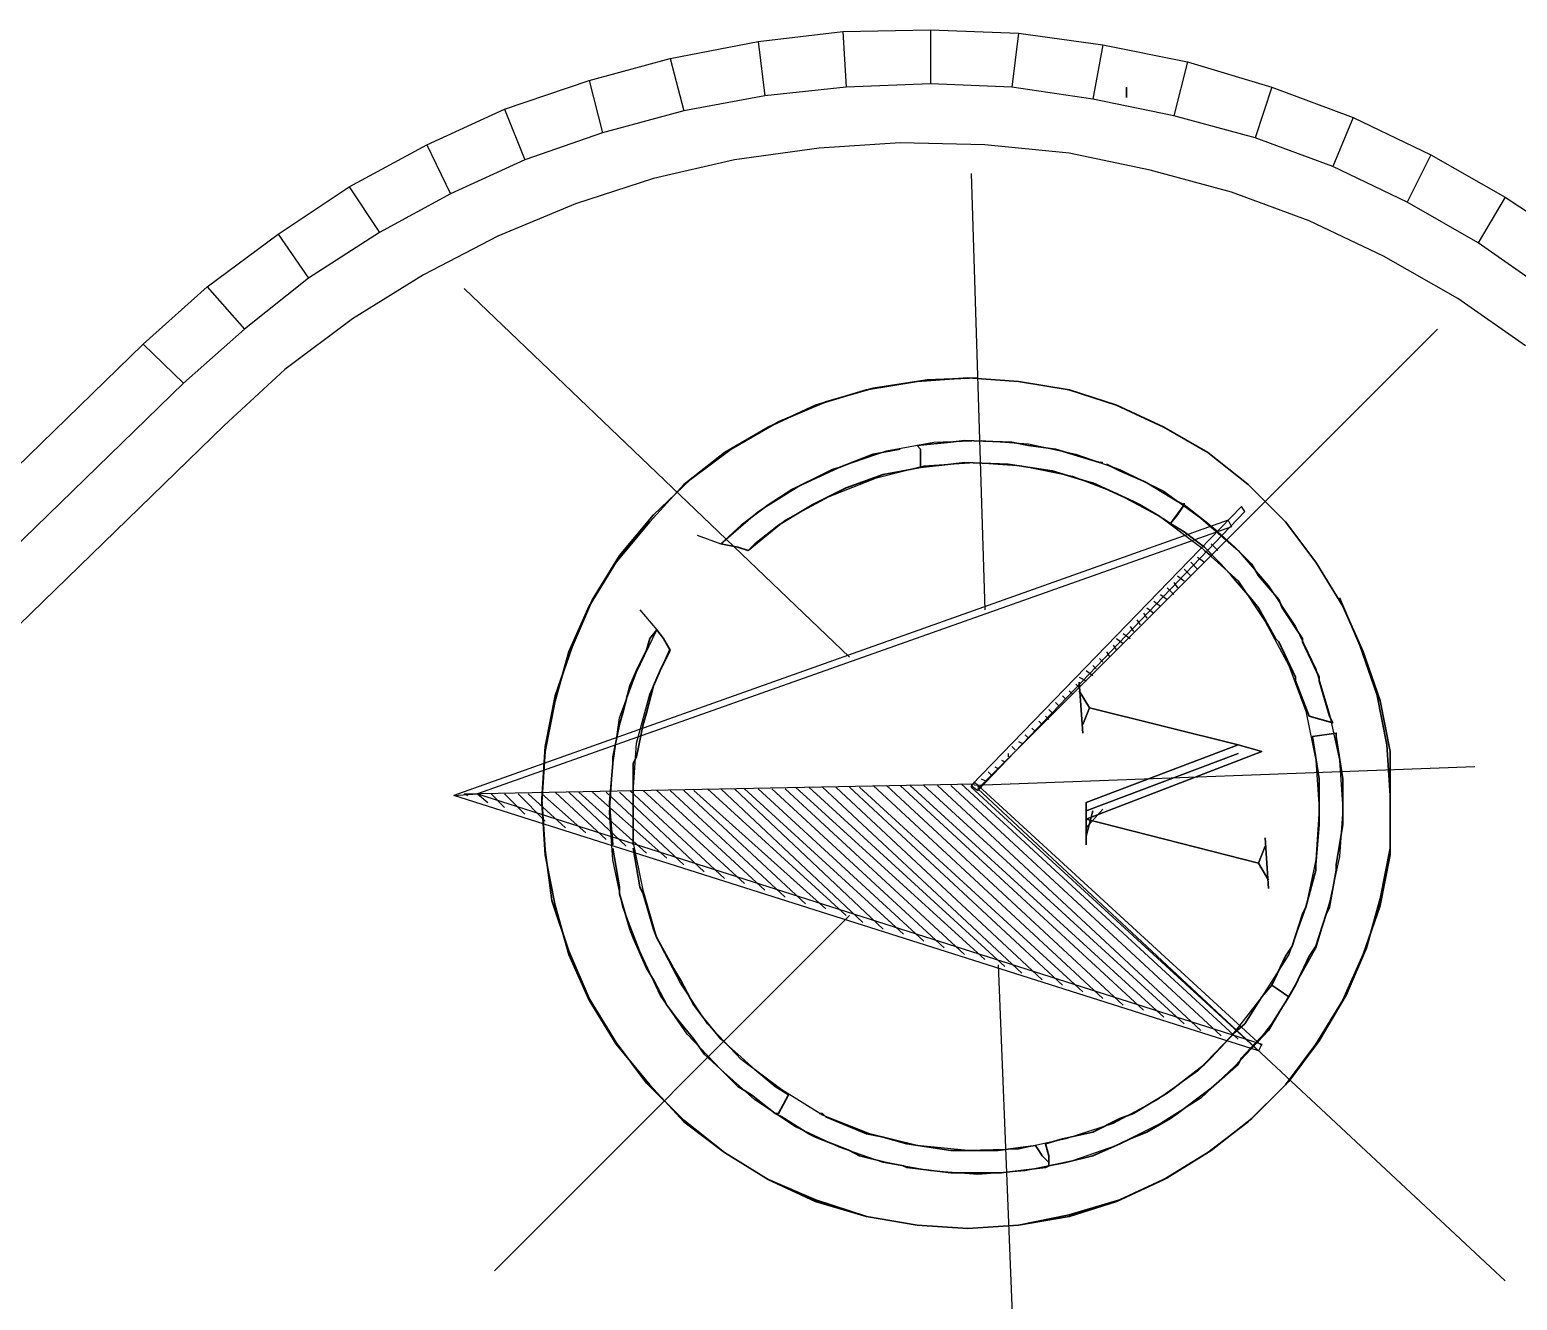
# Model space of a CAD drawing. Header units: metres. Extents: x 2.9 to 42.8, y 1.7 to 28.7.
# Drawn here: x 40.427 to 41.979, y 6.781 to 8.107 of the extents above; entities that cross this region are included whole.
import ezdxf

# ---------------------------------------------------------------- set-up
doc = ezdxf.new("R2010")
doc.units = ezdxf.units.M
doc.layers.add('NEGRO', color=7, linetype='Continuous')
doc.layers.add('RGB_000_184_184', color=7, linetype='Continuous', true_color=0x00b8b8)

msp = doc.modelspace()

# ---------------------------------------------------------------- linework, layer by layer
at = {"layer": 'NEGRO', "lineweight": -3}
for points in [[(41.5713, 8.0363), (41.5713, 8.0469), (41.5713, 8.0363)], [(41.4091, 7.9569), (41.4232, 7.5018)], [(40.8799, 7.837), (41.2821, 7.4524)], [(41.4161, 7.3148), (41.8959, 7.7946)], [(41.3209, 7.6676), (41.3703, 7.6764)], [(41.3703, 7.6764), (41.4196, 7.6782)], [(41.4196, 7.6782), (41.469, 7.6747)], [(41.469, 7.6747), (41.5184, 7.6641)], [(41.275, 7.6518), (41.3209, 7.6676)], [(41.3597, 7.6518), (41.4126, 7.6553)], [(41.4126, 7.6553), (41.462, 7.6518)], [(41.5184, 7.6641), (41.5643, 7.6482)], [(41.2291, 7.6306), (41.275, 7.6518)], [(41.2609, 7.62), (41.3103, 7.6394)], [(41.3103, 7.6394), (41.3597, 7.6518)], [(41.462, 7.6518), (41.5149, 7.6412)], [(41.5149, 7.6412), (41.5607, 7.6235)], [(41.5643, 7.6482), (41.6101, 7.6253)], [(41.1868, 7.6041), (41.2291, 7.6306)], [(41.5607, 7.6235), (41.6066, 7.5988)], [(41.6101, 7.6253), (41.6489, 7.5971)], [(41.215, 7.5953), (41.2609, 7.62)], [(41.6772, 7.5953), (40.8693, 7.3078), (40.894, 7.3096), (41.7124, 7.0485), (41.7089, 7.0414), (40.8693, 7.3078)], [(41.6772, 7.5953), (41.6807, 7.5882), (40.894, 7.3096)], [(41.148, 7.5706), (41.1868, 7.6041)], [(41.1762, 7.5636), (41.215, 7.5953)], [(41.6066, 7.5988), (41.6489, 7.5671)], [(41.6489, 7.5971), (41.6878, 7.5636)], [(41.1233, 7.5794), (41.148, 7.5706)], [(41.6489, 7.5671), (41.6878, 7.5318)], [(41.6525, 7.5636), (41.6595, 7.5583)], [(41.6595, 7.5706), (41.6666, 7.5636)], [(41.6878, 7.5636), (41.7195, 7.5265)], [(41.6384, 7.5512), (41.6454, 7.5442)], [(41.6454, 7.5565), (41.6525, 7.5512)], [(41.6207, 7.53), (41.6243, 7.5247)], [(41.6243, 7.5371), (41.6313, 7.5318)], [(41.6313, 7.5442), (41.6384, 7.5371)], [(41.6878, 7.5318), (41.716, 7.4895)], [(41.6066, 7.5177), (41.6137, 7.5124)], [(41.6137, 7.5247), (41.6207, 7.5177)], [(41.7195, 7.5265), (41.7477, 7.4842)], [(41.0633, 7.5018), (41.081, 7.4807)], [(41.5925, 7.5036), (41.5996, 7.4983)], [(41.5996, 7.5106), (41.6066, 7.5053)], [(41.5749, 7.4842), (41.5784, 7.4789)], [(41.5819, 7.4912), (41.5854, 7.4859)], [(41.589, 7.4983), (41.5925, 7.493)], [(41.716, 7.4895), (41.7407, 7.4436)], [(41.7477, 7.4842), (41.7689, 7.4401)], [(41.0598, 7.4366), (41.081, 7.4807)], [(41.5607, 7.4718), (41.5678, 7.4665)], [(41.5678, 7.4771), (41.5749, 7.4718)], [(41.0739, 7.4136), (41.0951, 7.4612)], [(41.5502, 7.4577), (41.5537, 7.4524)], [(41.5572, 7.4648), (41.5607, 7.4595)], [(41.0422, 7.3889), (41.0598, 7.4366)], [(41.529, 7.4383), (41.5361, 7.433)], [(41.5361, 7.4436), (41.5396, 7.4401)], [(41.5431, 7.4507), (41.5466, 7.4471)], [(41.7407, 7.4436), (41.7583, 7.396)], [(41.7689, 7.4401), (41.783, 7.3925)], [(41.5184, 7.4242), (41.5219, 7.4207)], [(41.5219, 7.4313), (41.529, 7.4277)], [(41.5219, 7.426), (41.5255, 7.3731), (41.5219, 7.426)], [(41.0598, 7.3625), (41.0739, 7.4136)], [(41.5043, 7.4119), (41.5078, 7.4083)], [(41.5114, 7.4172), (41.5149, 7.4136)], [(41.4867, 7.3907), (41.4902, 7.3872)], [(41.4902, 7.3978), (41.4937, 7.3942)], [(41.4973, 7.4048), (41.5008, 7.4013)], [(41.7583, 7.396), (41.7689, 7.3448)], [(41.783, 7.3925), (41.7936, 7.3448)], [(41.0351, 7.3395), (41.0422, 7.3889)], [(41.4726, 7.3783), (41.4761, 7.3748)], [(41.4796, 7.3854), (41.4831, 7.3819)], [(41.0669, 7.209), (41.0563, 7.2602), (41.0563, 7.3113), (41.0598, 7.3625)], [(41.4514, 7.3589), (41.4549, 7.3554)], [(41.4584, 7.3642), (41.462, 7.3625)], [(41.4655, 7.3713), (41.469, 7.3678)], [(41.7124, 7.3537), (41.6878, 7.3607), (41.7124, 7.3537)], [(41.4408, 7.3448), (41.4443, 7.3431)], [(41.4479, 7.3519), (41.4479, 7.3484)], [(41.7124, 7.3537), (41.529, 7.2831), (41.7124, 7.3537)], [(41.6878, 7.3519), (41.529, 7.2919), (41.6878, 7.3519)], [(41.7689, 7.3448), (41.7724, 7.2937), (41.7689, 7.2408)], [(41.7936, 7.3448), (41.7971, 7.2937), (41.7936, 7.2443)], [(41.0351, 7.2408), (41.0316, 7.2902), (41.0351, 7.3395)], [(41.9347, 7.3378), (41.4126, 7.3184)], [(41.4267, 7.3325), (41.4302, 7.329)], [(41.4337, 7.3378), (41.4373, 7.336)], [(40.8799, 7.3096), (41.4126, 7.3201)], [(41.0528, 7.3131), (41.1515, 7.2214)], [(41.0669, 7.3131), (41.1727, 7.2161)], [(41.081, 7.3131), (41.1939, 7.209)], [(41.0951, 7.3131), (41.215, 7.202)], [(41.1092, 7.3131), (41.2362, 7.1949)], [(41.1198, 7.3131), (41.2574, 7.1896)], [(41.1339, 7.3148), (41.2785, 7.1826)], [(41.148, 7.3148), (41.2962, 7.1755)], [(41.1621, 7.3148), (41.3173, 7.1684)], [(41.1727, 7.3148), (41.3385, 7.1632)], [(41.1868, 7.3148), (41.3597, 7.1561)], [(41.2009, 7.3148), (41.3808, 7.149)], [(41.215, 7.3148), (41.402, 7.142)], [(41.2256, 7.3166), (41.4232, 7.1367)], [(41.2397, 7.3166), (41.4443, 7.1296)], [(41.2538, 7.3166), (41.462, 7.1226)], [(41.2679, 7.3166), (41.4831, 7.1155)], [(41.2821, 7.3166), (41.5043, 7.1102)], [(41.2926, 7.3166), (41.5255, 7.1032)], [(41.3068, 7.3184), (41.5466, 7.0961)], [(41.3209, 7.3184), (41.5678, 7.0891)], [(41.335, 7.3184), (41.589, 7.0838)], [(41.3456, 7.3184), (41.6101, 7.0767)], [(41.3597, 7.3184), (41.6313, 7.0697)], [(41.3738, 7.3184), (41.6489, 7.0626)], [(41.3879, 7.3184), (41.6701, 7.0573)], [(41.3985, 7.3201), (41.6878, 7.0538)], [(41.4091, 7.3166), (41.4126, 7.3219), (41.7124, 7.0467)], [(41.4091, 7.3166), (41.7089, 7.0414)], [(41.4161, 7.3184), (41.4161, 7.3166)], [(41.4161, 7.3148), (41.9664, 6.8016)], [(41.4196, 7.3254), (41.4232, 7.3237)], [(40.8799, 7.3096), (40.8834, 7.3078)], [(40.894, 7.3096), (40.9046, 7.3007)], [(40.9081, 7.3096), (40.9222, 7.2954)], [(40.9222, 7.3096), (40.9434, 7.2884)], [(40.9363, 7.3096), (40.9646, 7.2813)], [(40.9469, 7.3096), (40.9857, 7.2743)], [(40.961, 7.3096), (41.0069, 7.269)], [(40.9751, 7.3113), (41.0281, 7.2619)], [(40.9893, 7.3113), (41.0492, 7.2549)], [(40.9998, 7.3113), (41.0704, 7.2478)], [(41.0139, 7.3113), (41.0916, 7.2425)], [(41.0281, 7.3113), (41.1092, 7.2355)], [(41.0422, 7.3113), (41.1304, 7.2284)], [(41.529, 7.3007), (41.529, 7.2566), (41.529, 7.3007)], [(41.5466, 7.2937), (41.529, 7.2743), (41.5466, 7.2937)], [(41.5361, 7.2919), (41.529, 7.2655), (41.5361, 7.2919)], [(41.7089, 7.2372), (41.529, 7.2831), (41.7089, 7.2372)], [(41.716, 7.2549), (41.7089, 7.2372), (41.716, 7.2549)], [(41.716, 7.2637), (41.7195, 7.2108), (41.716, 7.2637)], [(41.0457, 7.1914), (41.0351, 7.2408)], [(41.7195, 7.2196), (41.7089, 7.2372), (41.7195, 7.2196)], [(41.7689, 7.2408), (41.7583, 7.1914)], [(41.7936, 7.2443), (41.783, 7.1967)], [(41.081, 7.1596), (41.0669, 7.209)], [(41.0633, 7.1455), (41.0457, 7.1914)], [(41.7583, 7.1914), (41.7407, 7.142)], [(41.783, 7.1967), (41.7689, 7.149)], [(40.9116, 6.8121), (41.2821, 7.1826)], [(41.2115, 7.0009), (41.1692, 7.0326), (41.1339, 7.0697), (41.1057, 7.112), (41.081, 7.1596)], [(41.1833, 6.9903), (41.148, 7.022), (41.1127, 7.0591), (41.0845, 7.0997), (41.0633, 7.1455)], [(41.7407, 7.142), (41.7124, 7.0979)], [(41.7689, 7.149), (41.7442, 7.1049)], [(41.4373, 7.1314), (41.4549, 6.6887)], [(41.7124, 7.0979), (41.6807, 7.0573)], [(41.7442, 7.1049), (41.7195, 7.0626)], [(41.6807, 7.0573), (41.6454, 7.0203)], [(41.7195, 7.0626), (41.6842, 7.0256)], [(41.6454, 7.0203), (41.6031, 6.9903)], [(41.6842, 7.0256), (41.6489, 6.9921)], [(41.2256, 6.9621), (41.1833, 6.9903)], [(41.2538, 6.9744), (41.2115, 7.0009)], [(41.6031, 6.9903), (41.5572, 6.9656)], [(41.6489, 6.9921), (41.6066, 6.9656)], [(41.3032, 6.955), (41.2538, 6.9744)], [(41.2715, 6.9409), (41.2256, 6.9621)], [(41.5572, 6.9656), (41.5078, 6.9497)], [(41.6066, 6.9656), (41.5607, 6.9427)], [(41.3173, 6.925), (41.2715, 6.9409)], [(41.3526, 6.9427), (41.3032, 6.955)], [(41.4055, 6.9374), (41.3526, 6.9427)], [(41.5078, 6.9497), (41.4584, 6.9391)], [(41.5607, 6.9427), (41.5149, 6.9268)], [(41.3667, 6.9162), (41.3173, 6.925)], [(41.4584, 6.9391), (41.4055, 6.9374)], [(41.5149, 6.9268), (41.4655, 6.9162)], [(41.4161, 6.9127), (41.3667, 6.9162)], [(41.4655, 6.9162), (41.4161, 6.9127)]]:
    msp.add_lwpolyline(points, dxfattribs=at)
at = {"layer": 'NEGRO', "lineweight": 30}
msp.add_lwpolyline([(40.9646, 7.3537), (40.961, 7.3007), (40.9646, 7.2461), (40.9751, 7.1931), (40.9893, 7.142), (41.0104, 7.0944), (41.0386, 7.0485), (41.0739, 7.0062), (41.1092, 6.9674), (41.1515, 6.9356), (41.1974, 6.9074), (41.2468, 6.8845), (41.2997, 6.8686), (41.3526, 6.8598), (41.4055, 6.8562), (41.4584, 6.8598), (41.5114, 6.8686), (41.5607, 6.8845), (41.6101, 6.9074), (41.656, 6.9356), (41.6983, 6.9674), (41.7371, 7.0062), (41.7689, 7.0485), (41.7971, 7.0944), (41.8183, 7.142), (41.8359, 7.1931), (41.8465, 7.2461), (41.8465, 7.3007), (41.8465, 7.3537), (41.8359, 7.4066), (41.8183, 7.4577), (41.7971, 7.5053), (41.7689, 7.5512), (41.7371, 7.5935), (41.6983, 7.6323), (41.656, 7.6659), (41.6101, 7.6923), (41.5607, 7.7153), (41.5114, 7.7311), (41.4584, 7.7399), (41.4055, 7.7435), (41.3526, 7.7399), (41.2997, 7.7311), (41.2468, 7.7153), (41.1974, 7.6923), (41.1515, 7.6659), (41.1092, 7.6323), (41.0739, 7.5935), (41.0386, 7.5512), (41.0104, 7.5053), (40.9893, 7.4577), (40.9751, 7.4066)], close=True, dxfattribs=at)
for points in [[(41.2574, 7.7188), (41.3068, 7.7329)], [(41.3068, 7.7329), (41.3632, 7.7417)], [(41.3632, 7.7417), (41.4161, 7.7435)], [(41.208, 7.6976), (41.2574, 7.7188)], [(41.1586, 7.6694), (41.208, 7.6976)], [(41.1162, 7.6376), (41.1586, 7.6694)], [(41.335, 7.6694), (41.3068, 7.6641)], [(41.3879, 7.6764), (41.3526, 7.6729)], [(41.3561, 7.6641), (41.3561, 7.6694), (41.3526, 7.6729)], [(41.3561, 7.6694), (41.3561, 7.6553)], [(41.469, 7.6729), (41.4514, 7.6764), (41.402, 7.6782), (41.3879, 7.6764)], [(41.4973, 7.6694), (41.469, 7.6729)], [(41.5466, 7.6553), (41.5431, 7.6553), (41.4973, 7.6694)], [(41.3068, 7.6641), (41.2715, 7.65)], [(41.3561, 7.65), (41.3561, 7.6641)], [(41.3561, 7.6553), (41.3561, 7.6535), (41.3561, 7.65), (41.3879, 7.6535)], [(41.3879, 7.6535), (41.402, 7.6553)], [(41.402, 7.6553), (41.4479, 7.6535)], [(41.2538, 7.6429), (41.2256, 7.6288)], [(41.2644, 7.6482), (41.2538, 7.6429)], [(41.2715, 7.65), (41.2644, 7.6482)], [(41.2785, 7.6288), (41.3173, 7.6429)], [(41.3173, 7.6429), (41.3456, 7.6482)], [(41.3456, 7.6482), (41.3561, 7.65)], [(41.4479, 7.6535), (41.4937, 7.6465)], [(41.4937, 7.6465), (41.529, 7.6359)], [(41.5643, 7.6465), (41.5502, 7.6535)], [(41.589, 7.6359), (41.5643, 7.6465)], [(41.0774, 7.6006), (41.1162, 7.6376)], [(41.2221, 7.6271), (41.1974, 7.6112)], [(41.2256, 7.6288), (41.2221, 7.6271)], [(41.2432, 7.6112), (41.275, 7.6271)], [(41.275, 7.6271), (41.2785, 7.6288)], [(41.529, 7.6359), (41.5361, 7.6341)], [(41.5361, 7.6341), (41.5784, 7.6147)], [(41.5925, 7.6341), (41.589, 7.6359)], [(41.6243, 7.6147), (41.5925, 7.6341)], [(41.1974, 7.6112), (41.1833, 7.6006)], [(41.2256, 7.6006), (41.2432, 7.6112)], [(41.5784, 7.6147), (41.5854, 7.6112)], [(41.6313, 7.6112), (41.6243, 7.6006), (41.6172, 7.5918), (41.6031, 7.6006), (41.5854, 7.6112)], [(41.6313, 7.583), (41.6172, 7.5918), (41.6313, 7.6112)], [(41.6313, 7.6112), (41.6243, 7.6147)], [(41.6313, 7.6129), (41.6313, 7.6094)], [(41.656, 7.5918), (41.6313, 7.6112)], [(41.0422, 7.5583), (41.0774, 7.6006)], [(41.1833, 7.6006), (41.1692, 7.59)], [(41.208, 7.59), (41.2256, 7.6006)], [(41.6666, 7.583), (41.656, 7.5918)], [(41.1656, 7.5671), (41.148, 7.5706), (41.1692, 7.59)], [(41.1833, 7.5706), (41.208, 7.59)], [(41.6313, 7.583), (41.6525, 7.5671)], [(41.6842, 7.5671), (41.6666, 7.583)], [(41.1798, 7.5671), (41.1762, 7.5636), (41.1656, 7.5671)], [(41.1798, 7.5671), (41.1833, 7.5706)], [(41.6525, 7.5671), (41.6701, 7.5494)], [(41.7019, 7.5494), (41.6842, 7.5671)], [(41.0139, 7.5124), (41.0422, 7.5583)], [(41.6701, 7.5494), (41.6807, 7.5371)], [(41.7089, 7.5371), (41.7019, 7.5494)], [(41.6807, 7.5371), (41.7019, 7.5124)], [(41.7301, 7.5124), (41.7089, 7.5371)], [(41.4055, 6.8562), (41.4584, 6.8598), (41.5114, 6.8703), (41.5643, 6.8862), (41.6137, 6.9092), (41.6595, 6.9374), (41.7019, 6.9709), (41.7407, 7.0097), (41.7724, 7.052), (41.8006, 7.0997), (41.8218, 7.149), (41.8359, 7.2002), (41.8465, 7.2531), (41.8465, 7.3078), (41.843, 7.3607), (41.8324, 7.4136), (41.8148, 7.4648), (41.7936, 7.5142)], [(40.9928, 7.463), (41.0139, 7.5124)], [(41.7019, 7.5124), (41.7089, 7.5036)], [(41.7089, 7.5036), (41.7266, 7.4718)], [(41.7336, 7.5036), (41.7301, 7.5124)], [(41.7548, 7.4718), (41.7336, 7.5036)], [(41.0739, 7.4718), (41.0704, 7.4595)], [(41.0951, 7.4595), (41.088, 7.4718), (41.081, 7.4807), (41.0739, 7.4718)], [(41.7266, 7.4718), (41.7301, 7.4683)], [(41.7301, 7.4683), (41.7477, 7.4313)], [(41.7548, 7.4683), (41.7548, 7.4718)], [(41.7724, 7.4313), (41.7548, 7.4683)], [(40.9751, 7.4119), (40.9928, 7.463)], [(41.0704, 7.4595), (41.0598, 7.4383)], [(41.0845, 7.4383), (41.0951, 7.4595)], [(41.0598, 7.4383), (41.0528, 7.4224)], [(41.0774, 7.4224), (41.0845, 7.4383)], [(41.0528, 7.4224), (41.0457, 7.3942)], [(41.0704, 7.3942), (41.0774, 7.4224)], [(41.7477, 7.4313), (41.7477, 7.4277)], [(41.7477, 7.4277), (41.7618, 7.3907)], [(41.7724, 7.4277), (41.7724, 7.4313)], [(41.783, 7.3907), (41.7724, 7.4277)], [(40.9646, 7.2513), (40.961, 7.3043), (40.9646, 7.3589), (40.9751, 7.4119)], [(41.0457, 7.3942), (41.0422, 7.3819)], [(41.0669, 7.3819), (41.0704, 7.3942)], [(41.783, 7.3907), (41.7865, 7.3836), (41.7618, 7.3907)], [(41.0351, 7.3413), (41.0351, 7.3484), (41.0422, 7.3819)], [(41.0598, 7.3484), (41.0669, 7.3819)], [(41.7901, 7.3695), (41.7901, 7.3731), (41.7654, 7.3695), (41.7724, 7.3254)], [(41.7971, 7.3254), (41.7901, 7.3695)], [(41.0563, 7.3007), (41.0563, 7.3413), (41.0598, 7.3484)], [(41.0316, 7.299), (41.0316, 7.3007), (41.0351, 7.3413)], [(41.7724, 7.3254), (41.7724, 7.2796)], [(41.7971, 7.2796), (41.7971, 7.3254)], [(41.0316, 7.299), (41.0351, 7.2566)], [(41.0563, 7.299), (41.0563, 7.3007)], [(41.0563, 7.2566), (41.0563, 7.299)], [(41.7689, 7.2302), (41.7689, 7.2355), (41.7724, 7.2778)], [(41.7724, 7.2796), (41.7724, 7.2778)], [(41.7901, 7.2355), (41.7971, 7.2778), (41.7971, 7.2796)], [(40.9893, 7.1455), (40.9716, 7.1984), (40.9646, 7.2513)], [(41.0351, 7.2531), (41.0422, 7.2125)], [(41.0633, 7.2125), (41.0563, 7.2531)], [(41.783, 7.1914), (41.7901, 7.2302), (41.7901, 7.2355)], [(41.7689, 7.2302), (41.7583, 7.1914)], [(41.0422, 7.2125), (41.0422, 7.2055)], [(41.0422, 7.2055), (41.0528, 7.1684)], [(41.0669, 7.2055), (41.0633, 7.2125)], [(41.0774, 7.1684), (41.0669, 7.2055)], [(41.7583, 7.1914), (41.7548, 7.1843)], [(41.7795, 7.1843), (41.783, 7.1914)], [(41.7548, 7.1843), (41.7442, 7.1508)], [(41.7689, 7.1508), (41.7795, 7.1843)], [(41.0528, 7.1684), (41.0563, 7.1596)], [(41.0563, 7.1596), (41.0704, 7.1279)], [(41.081, 7.1596), (41.0774, 7.1684)], [(41.0986, 7.1279), (41.081, 7.1596)], [(41.0104, 7.0961), (40.9893, 7.1455)], [(41.7442, 7.1508), (41.7371, 7.1402)], [(41.7618, 7.1402), (41.7689, 7.1508)], [(41.0704, 7.1279), (41.0774, 7.1155)], [(41.1057, 7.1155), (41.0986, 7.1279)], [(41.7371, 7.1402), (41.723, 7.1102)], [(41.7477, 7.1102), (41.7618, 7.1402)], [(41.0774, 7.1155), (41.0916, 7.0891)], [(41.1198, 7.0891), (41.1057, 7.1155)], [(41.0386, 7.0503), (41.0104, 7.0961)], [(41.7124, 7.0979), (41.6948, 7.0697)], [(41.7407, 7.0979), (41.723, 7.1102), (41.7124, 7.0979)], [(41.7477, 7.1102), (41.7407, 7.0979), (41.723, 7.0697)], [(41.0916, 7.0891), (41.1021, 7.075)], [(41.1304, 7.075), (41.1198, 7.0891)], [(41.1021, 7.075), (41.1198, 7.0538)], [(41.148, 7.0538), (41.1304, 7.075)], [(41.6948, 7.0697), (41.6842, 7.0608)], [(41.716, 7.0608), (41.723, 7.0697)], [(41.0704, 7.0079), (41.0386, 7.0503)], [(41.1198, 7.0538), (41.1304, 7.0379)], [(41.1656, 7.0379), (41.148, 7.0538)], [(41.6842, 7.0608), (41.6595, 7.0344)], [(41.6913, 7.0344), (41.716, 7.0608)], [(41.1304, 7.0379), (41.148, 7.022)], [(41.1833, 7.022), (41.1656, 7.0379)], [(41.6595, 7.0344), (41.6525, 7.0273)], [(41.6878, 7.0273), (41.6913, 7.0344)], [(41.148, 7.022), (41.1656, 7.0044)], [(41.2044, 7.0044), (41.1833, 7.022)], [(41.6525, 7.0273), (41.6207, 7.0026)], [(41.6595, 7.0026), (41.6878, 7.0273)], [(41.1092, 6.9691), (41.0704, 7.0079)], [(41.1656, 7.0044), (41.1798, 6.9956)], [(41.2186, 6.9956), (41.2044, 7.0044)], [(41.6207, 7.0026), (41.6137, 6.9973)], [(41.6525, 6.9973), (41.6595, 7.0026)], [(41.1798, 6.9956), (41.2044, 6.9762)], [(41.2186, 6.9956), (41.208, 6.9762)], [(41.6137, 6.9973), (41.5784, 6.9762)], [(41.6243, 6.9762), (41.6525, 6.9973)], [(41.2115, 6.9727), (41.2044, 6.9762), (41.208, 6.9762), (41.2044, 6.9762)], [(41.2115, 6.9727), (41.2397, 6.955)], [(41.2538, 6.9762), (41.2503, 6.9762)], [(41.2574, 6.9727), (41.2538, 6.9762)], [(41.2997, 6.955), (41.2574, 6.9727)], [(41.5643, 6.9709), (41.5361, 6.9568)], [(41.5784, 6.9762), (41.5643, 6.9709)], [(41.5925, 6.9568), (41.6172, 6.9709)], [(41.6172, 6.9709), (41.6243, 6.9762)], [(41.1515, 6.9356), (41.1092, 6.9691)], [(41.5361, 6.9568), (41.5043, 6.9497)], [(41.5749, 6.9497), (41.5925, 6.9568)], [(41.2397, 6.955), (41.2468, 6.9515)], [(41.2468, 6.9515), (41.2644, 6.9444)], [(41.2644, 6.9444), (41.2821, 6.9374)], [(41.3173, 6.9515), (41.2997, 6.955)], [(41.342, 6.9444), (41.3173, 6.9515)], [(41.3879, 6.9374), (41.342, 6.9444)], [(41.4796, 6.9374), (41.4761, 6.9427), (41.4373, 6.9374), (41.4302, 6.9374)], [(41.4902, 6.9321), (41.4867, 6.9444), (41.5043, 6.9497)], [(41.5361, 6.9321), (41.5643, 6.9444)], [(41.5643, 6.9444), (41.5749, 6.9497)], [(41.1974, 6.9074), (41.1515, 6.9356)], [(41.2821, 6.9374), (41.2926, 6.9321)], [(41.2926, 6.9321), (41.3209, 6.925)], [(41.3209, 6.925), (41.3385, 6.9215)], [(41.4302, 6.9374), (41.3879, 6.9374)], [(41.4831, 6.9321), (41.4796, 6.9374)], [(41.4902, 6.925), (41.4831, 6.9321)], [(41.4902, 6.9321), (41.4902, 6.925)], [(41.4902, 6.9215), (41.5078, 6.925)], [(41.4902, 6.9215), (41.4902, 6.925)], [(41.5078, 6.925), (41.5361, 6.9321)], [(41.3385, 6.9215), (41.342, 6.9197)], [(41.342, 6.9197), (41.3879, 6.9144)], [(41.4408, 6.9144), (41.3914, 6.9144), (41.3879, 6.9144)], [(41.4408, 6.9144), (41.4867, 6.9197)], [(41.4867, 6.9197), (41.4902, 6.9215)], [(41.2468, 6.8862), (41.1974, 6.9074)], [(41.2997, 6.8686), (41.2468, 6.8862)], [(41.3526, 6.8598), (41.2997, 6.8686)], [(41.4055, 6.8562), (41.3526, 6.8598)]]:
    msp.add_lwpolyline(points, dxfattribs=at)
at = {"layer": 'NEGRO', "lineweight": -3}
for points in [[(41.6913, 7.6094), (41.4091, 7.3184), (41.4161, 7.3131), (41.6948, 7.6041)], [(41.5325, 7.3995), (41.5255, 7.3819), (41.5325, 7.3995), (41.5219, 7.4172)], [(41.6878, 7.3607), (41.529, 7.3007), (41.6878, 7.3607), (41.5325, 7.3995)]]:
    msp.add_lwpolyline(points, close=True, dxfattribs=at)
at = {"layer": 'RGB_000_184_184', "lineweight": -3}
for points in [[(41.1868, 8.0945), (41.275, 8.1051), (41.2785, 8.0469), (41.1939, 8.038)], [(41.275, 8.1051), (41.3667, 8.1068), (41.3667, 8.0504), (41.2785, 8.0469)], [(41.3667, 8.1068), (41.4584, 8.1033), (41.4514, 8.0469), (41.3667, 8.0504)], [(41.0951, 8.0768), (41.1868, 8.0945), (41.1939, 8.038), (41.1092, 8.0222)], [(41.4584, 8.1033), (41.5466, 8.091), (41.5361, 8.0345), (41.4514, 8.0469)], [(41.5466, 8.091), (41.6348, 8.0733), (41.6207, 8.0169), (41.5361, 8.0345)], [(41.0104, 8.0539), (41.0951, 8.0768), (41.1092, 8.0222), (41.0245, 7.9992)], [(41.6348, 8.0733), (41.723, 8.0469), (41.7054, 7.9939), (41.6207, 8.0169)], [(40.9222, 8.0239), (41.0104, 8.0539), (41.0245, 7.9992), (40.9434, 7.971)], [(41.723, 8.0469), (41.8077, 8.0151), (41.7865, 7.964), (41.7054, 7.9939)], [(40.8411, 7.9869), (40.9222, 8.0239), (40.9434, 7.971), (40.8658, 7.9357)], [(41.8077, 8.0151), (41.8888, 7.9763), (41.8641, 7.9269), (41.7865, 7.964)], [(41.9876, 7.777), (41.9171, 7.8264), (41.8394, 7.8705), (41.7618, 7.9075), (41.6807, 7.9375), (41.596, 7.9604), (41.5114, 7.9781), (41.4232, 7.9869), (41.335, 7.9887), (41.2503, 7.9834), (41.1621, 7.971), (41.0774, 7.9516), (40.9963, 7.9252), (40.9152, 7.8916), (40.8376, 7.8511), (40.7635, 7.8052), (40.6929, 7.7523), (40.6294, 7.6941), (36.6607, 3.8365)], [(40.7599, 7.9428), (40.8411, 7.9869), (40.8658, 7.9357), (40.7917, 7.8952)], [(41.8888, 7.9763), (41.9664, 7.9322), (41.9382, 7.8846), (41.8641, 7.9269)], [(40.6859, 7.8934), (40.7599, 7.9428), (40.7917, 7.8952), (40.7176, 7.8475)], [(41.9664, 7.9322), (42.0441, 7.8811), (42.0088, 7.8352), (41.9382, 7.8846)], [(40.6118, 7.8387), (40.6859, 7.8934), (40.7176, 7.8475), (40.6506, 7.7946)], [(40.5448, 7.7787), (40.6118, 7.8387), (40.6506, 7.7946), (40.5871, 7.7382)], [(40.5448, 7.7787), (36.5795, 3.9194)], [(40.5448, 7.7787), (40.5871, 7.7382), (36.6183, 3.8788)]]:
    msp.add_lwpolyline(points, dxfattribs=at)

doc.saveas('drawing.dxf')
